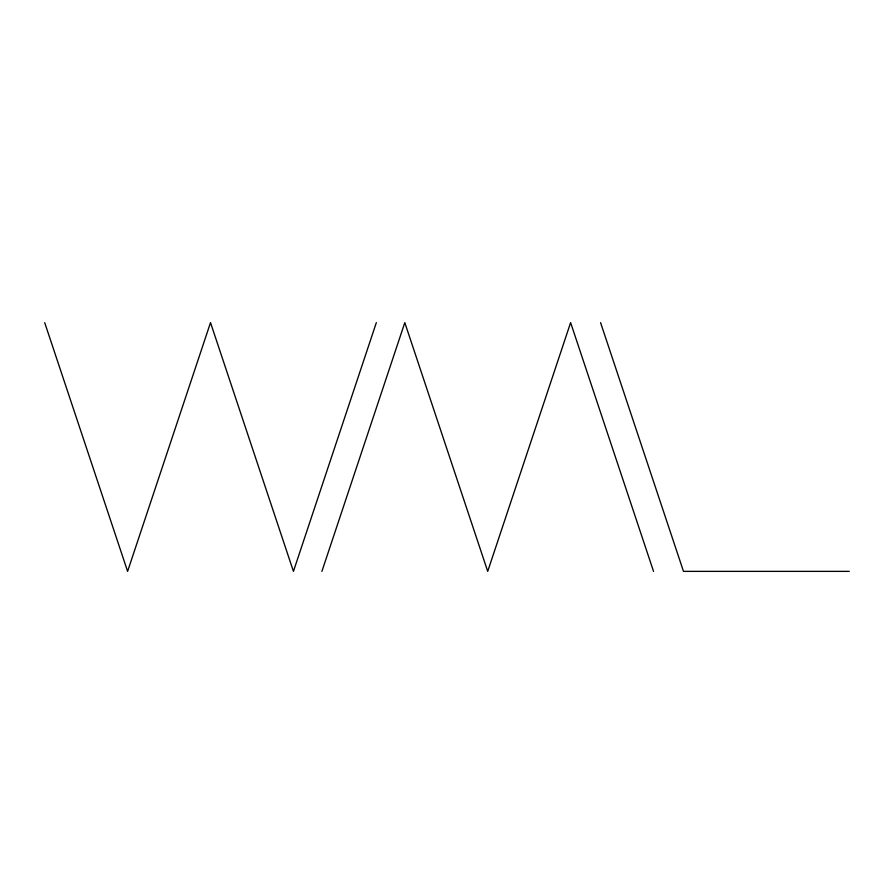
<?xml version="1.0" encoding="UTF-8"?>
<svg xmlns="http://www.w3.org/2000/svg" width="894" height="894" viewBox="0 0 894 894"><rect width="100%" height="100%" fill="white"/><g stroke="black" fill="none" stroke-linecap="round" stroke-linejoin="round"><path stroke-width="1.34" d="M376.34 322.633L293.433 571.367L210.515 322.633L127.607 571.367L44.7 322.633M321.896 571.367L404.803 322.633L487.711 571.367L570.618 322.633L653.536 571.367M849.3 571.367L683.485 571.367L600.567 322.633"/></g></svg>
